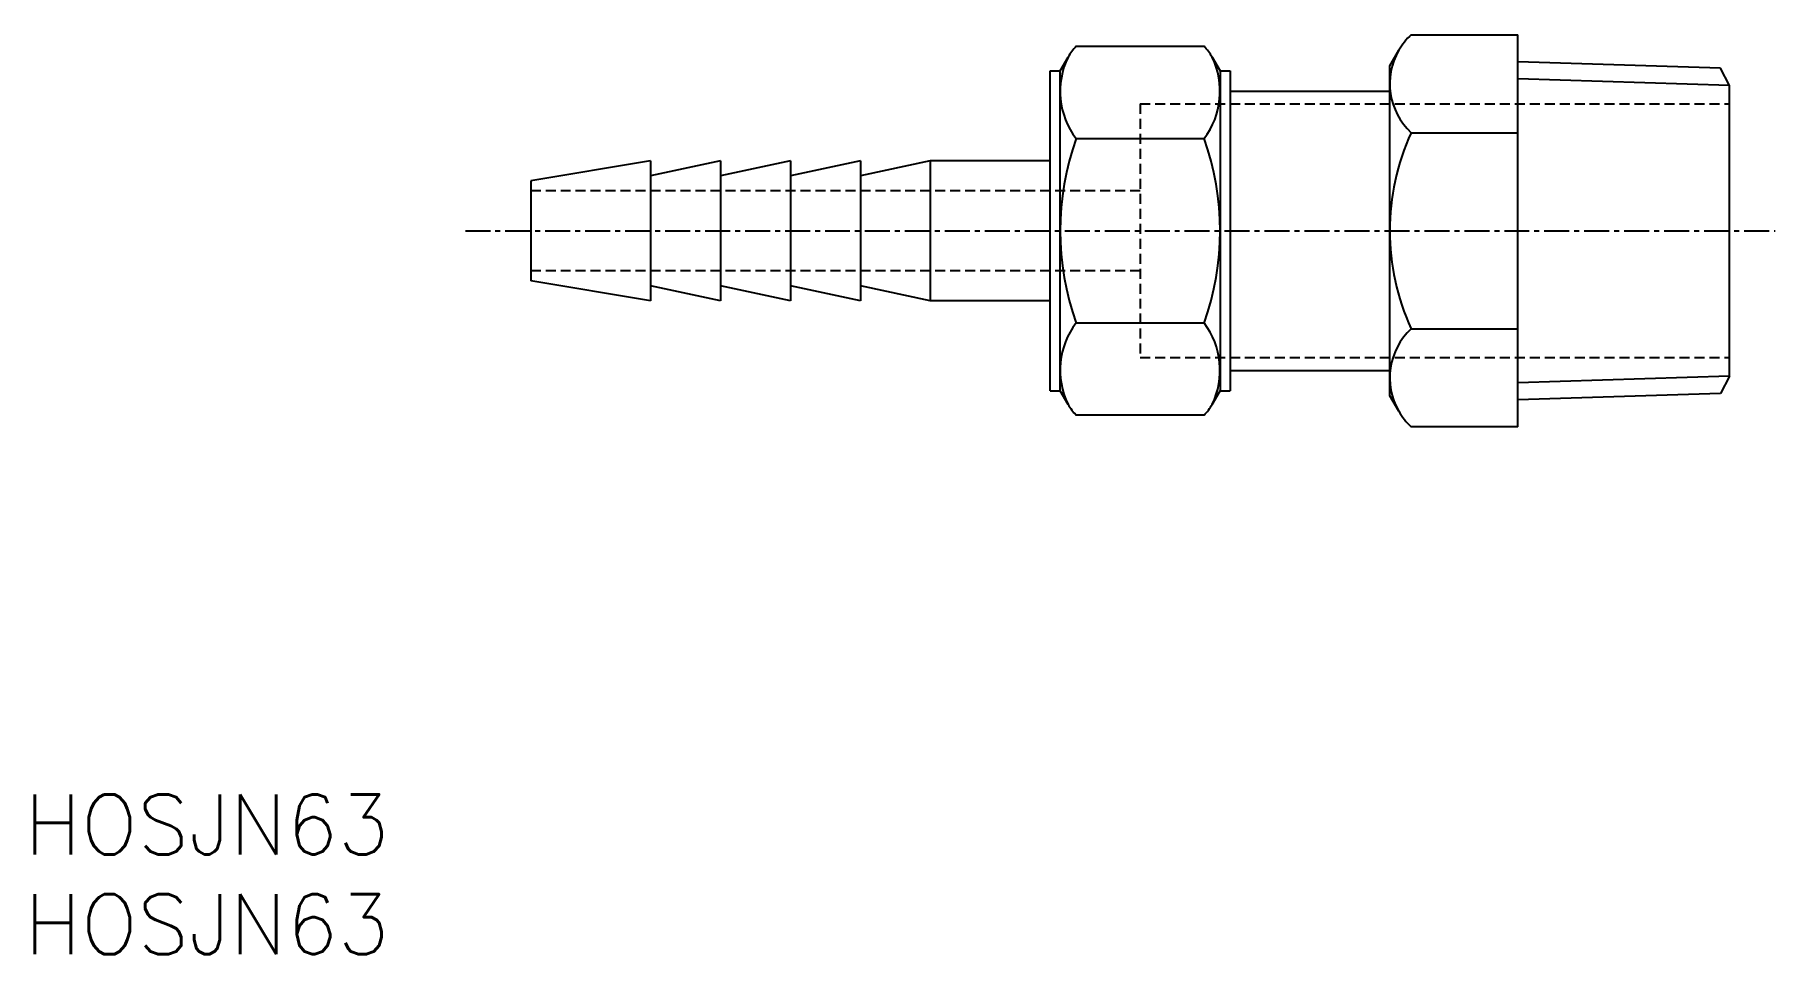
# Model space of a CAD drawing. Extents: x 0.5 to 87.6, y 0 to 46.
import ezdxf

# ---------------------------------------------------------------- set-up
doc = ezdxf.new("R2010")
doc.units = 0
doc.linetypes.add('CENTER', pattern=[2, 1.25, -0.25, 0.25, -0.25])
doc.linetypes.add('DASHED', pattern=[0.75, 0.5, -0.25])
doc.layers.get('0').update_dxf_attribs({"linetype": 'CONTINUOUS'})
doc.layers.add('CENTER', color=1, linetype='CENTER')
doc.styles.get("Standard").update_dxf_attribs({"font": 'txt.shx'})

# ---------------------------------------------------------------- blocks, each defined once
blk = doc.blocks.new('*U4')
at = {"color": 7, "linetype": 'CONTINUOUS'}
blk.add_text('HOSJN63', height=3, dxfattribs=at).set_placement((0, 0))
blk = doc.blocks.new('*U5')
at = {"color": 7, "linetype": 'CONTINUOUS'}
blk.add_text('HOSJN63', height=3, dxfattribs=at).set_placement((0, 5))

msp = doc.modelspace()

# ---------------------------------------------------------------- linework, layer by layer
for p, q in [((52.633, 45.467), (59.033, 45.467)), ((69.399, 46.044), (74.733, 46.044)), ((74.733, 26.415), (74.733, 46.044)), ((51.833, 44.237), (52.228, 44.922)), ((59.437, 44.922), (59.833, 44.237)), ((68.333, 44.49), (68.782, 45.268)), ((68.333, 27.969), (68.333, 44.49)), ((51.333, 28.222), (51.333, 44.237)), ((51.833, 28.222), (51.833, 44.237)), ((59.833, 44.237), (59.833, 28.222)), ((60.333, 44.237), (60.333, 28.222)), ((69.399, 41.137), (74.733, 41.137)), ((52.633, 40.848), (59.033, 40.848)), ((52.633, 31.611), (59.033, 31.611)), ((69.399, 31.322), (74.733, 31.322)), ((52.228, 27.537), (51.833, 28.222)), ((59.437, 27.537), (59.833, 28.222)), ((68.782, 27.19), (68.333, 27.969)), ((59.033, 26.992), (52.633, 26.992)), ((74.733, 26.415), (69.399, 26.415))]:
    msp.add_line(p, q)
at = {"color": 7, "linetype": 'CONTINUOUS'}
for p, q in [((84.88, 44.376), (74.733, 44.693)), ((51.333, 44.237), (51.833, 44.237)), ((59.833, 44.237), (60.333, 44.237)), ((85.333, 43.506), (84.88, 44.376)), ((60.333, 43.229), (68.333, 43.229)), ((85.333, 28.953), (85.333, 43.506)), ((31.333, 39.729), (25.333, 38.729)), ((31.333, 39.729), (31.333, 32.729)), ((34.833, 39.729), (31.333, 38.988)), ((34.833, 39.729), (34.833, 32.729)), ((38.333, 39.729), (34.833, 38.988)), ((38.333, 39.729), (38.333, 32.729)), ((41.833, 39.729), (38.333, 38.988)), ((45.333, 39.729), (41.833, 38.988)), ((41.833, 39.729), (41.833, 32.729)), ((51.333, 39.729), (45.333, 39.729)), ((45.333, 39.729), (45.333, 32.729)), ((25.333, 38.729), (25.333, 33.729)), ((31.333, 32.729), (25.333, 33.729)), ((34.833, 32.729), (31.333, 33.471)), ((38.333, 32.729), (34.833, 33.471)), ((41.833, 32.729), (38.333, 33.471)), ((45.333, 32.729), (41.833, 33.471)), ((51.333, 32.729), (45.333, 32.729)), ((60.333, 29.229), (68.333, 29.229)), ((85.333, 28.953), (84.88, 28.083)), ((51.333, 28.222), (51.833, 28.222)), ((59.833, 28.222), (60.333, 28.222)), ((84.88, 28.083), (74.733, 27.766))]:
    msp.add_line(p, q, dxfattribs=at)
at = {"color": 3, "linetype": 'CONTINUOUS'}
for p, q in [((85.333, 43.506), (74.733, 43.837)), ((85.333, 28.953), (74.733, 28.622))]:
    msp.add_line(p, q, dxfattribs=at)
at = {"color": 3, "linetype": 'DASHED'}
for p, q in [((55.833, 42.579), (85.333, 42.579)), ((55.833, 42.579), (55.833, 29.879)), ((55.833, 38.229), (25.333, 38.229)), ((55.833, 34.229), (25.333, 34.229)), ((55.833, 29.879), (85.333, 29.879))]:
    msp.add_line(p, q, dxfattribs=at)
for centre, radius, start, end in [((54.785, 43.446), 2.952, 136.80304, 150), ((56.881, 43.446), 2.952, 30, 43.19696), ((71.688, 43.591), 3.356, 133.00979, 150), ((55.723, 43.212), 3.891, 153.9255, 217.41448), ((55.942, 43.212), 3.891, 322.58552, 26.0745), ((71.688, 43.591), 3.356, 150, 226.99021), ((80.155, 36.229), 11.822, 155.47438, 204.52562), ((65.566, 36.229), 13.733, 160.34714, 199.65286), ((46.099, 36.229), 13.733, 340.34714, 19.65286), ((55.723, 29.247), 3.891, 142.58552, 206.0745), ((55.942, 29.247), 3.891, 333.9255, 37.41448), ((71.688, 28.868), 3.356, 133.00979, 210), ((54.785, 29.013), 2.952, 210, 223.19696), ((56.881, 29.013), 2.952, 316.80304, 330), ((71.688, 28.868), 3.356, 210, 226.99021)]:
    msp.add_arc(centre, radius, start, end)
at = {"layer": 'CENTER', "color": 1, "linetype": 'CENTER'}
msp.add_line((22.063, 36.229), (87.619, 36.229), dxfattribs=at)

# ---------------------------------------------------------------- block references
at = {"color": 7, "linetype": 'CONTINUOUS'}
for name in ['*U5', '*U4']:
    msp.add_blockref(name, (0, 0), dxfattribs=at)

doc.saveas('drawing.dxf')
